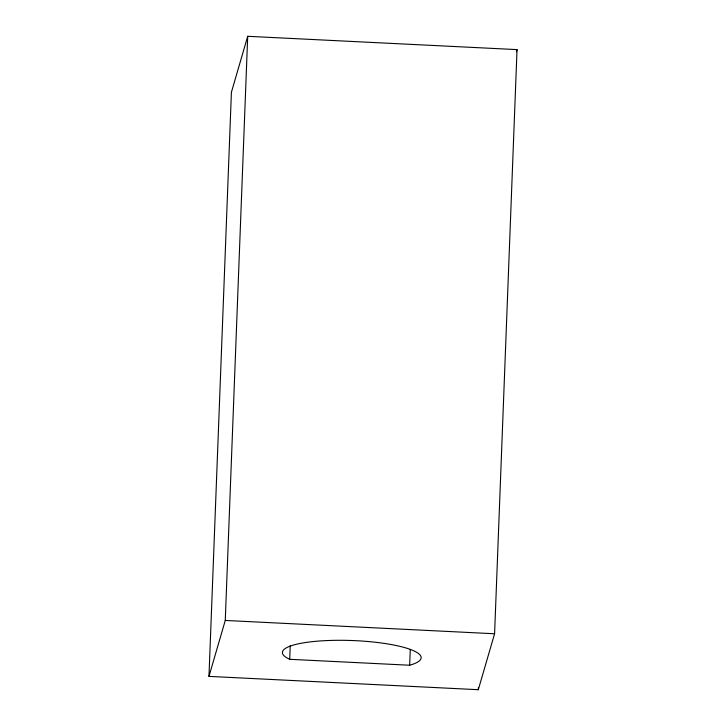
<?xml version="1.0" encoding="UTF-8"?>
<svg xmlns="http://www.w3.org/2000/svg" width="726" height="726" viewBox="0 0 726 726"><rect width="100%" height="100%" fill="white"/><g stroke="black" fill="none" stroke-linecap="round" stroke-linejoin="round"><path stroke-width="1.09" d="M208.97 676.387L231.412 92.238L247.702 36.3L517.03 49.613L494.587 633.762L478.298 689.7L208.97 676.387L225.26 620.449L247.702 36.3M410.272 649.389L409.664 665.234L289.71 659.308L290.228 645.723M478.298 689.7L478.38 687.44M516.404 51.764L517.03 49.613M225.26 620.449L494.587 633.762M289.71 659.308A69.433 14.556 2.2 0 1 355.967 640.695A69.433 14.556 2.2 0 1 409.664 665.234"/></g></svg>
